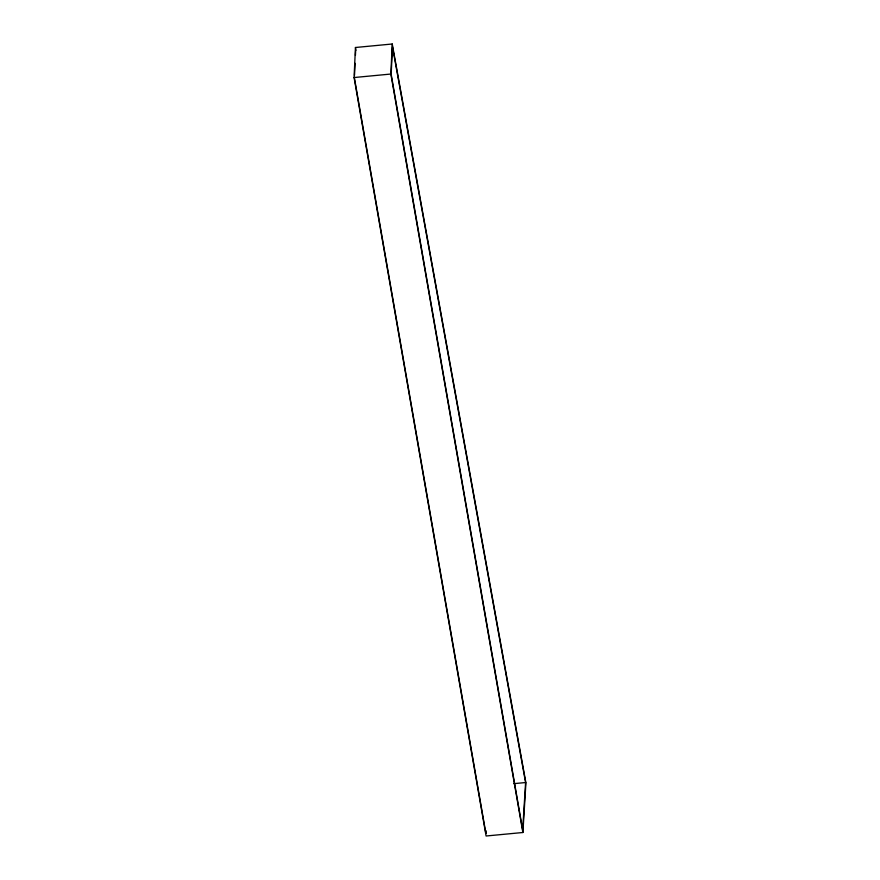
<?xml version="1.0" encoding="UTF-8"?>
<svg xmlns="http://www.w3.org/2000/svg" width="880" height="880" viewBox="0 0 880 880"><rect width="100%" height="100%" fill="white"/><g stroke="black" fill="none" stroke-linecap="round" stroke-linejoin="round"><path stroke-width="1.32" d="M354.079 77.539L355.454 47.498L392.238 44L525.921 782.925L522.885 832.502L486.101 836L354.079 77.539L390.863 74.041L392.238 44M354.519 75.207L355.069 63.316M355.432 55.385L355.674 50.094M486.068 830.764L485.903 833.47L354.398 77.847M525.591 782.54L522.687 829.972L391.182 74.349L392.447 46.596L525.591 782.54L513.766 783.662M355.454 47.498L355.949 50.204M390.863 74.041L522.885 832.502"/></g></svg>
